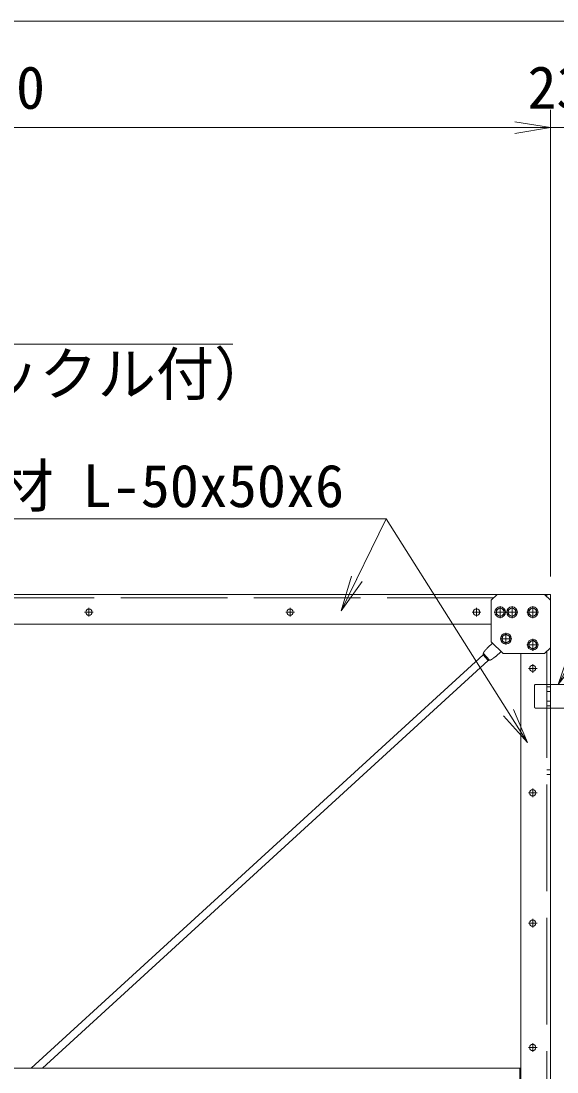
# Model space of a CAD drawing. Units: millimetres, scale not verified. Extents: x -6300 to 6300, y -4455 to 4455.
# Drawn here: x -2956 to -2050, y 818 to 2593 of the extents above; entities that cross this region are included whole.
import ezdxf
from ezdxf.enums import TextEntityAlignment as Align

# ---------------------------------------------------------------- set-up
doc = ezdxf.new("R2010")
doc.units = ezdxf.units.MM
doc.header["$LTSCALE"] = 30
doc.linetypes.add('DASHED', pattern=[7.5, 6, -1.5])
doc.linetypes.add('USER1', pattern=[50.8, 31.75, -6.35, 6.35, -6.35])
for name, color, linetype, lineweight in [('0-0_D-STR1', 1, 'Continuous', 18), ('0-1_D-BMK', 2, 'USER1', 13), ('0-5_D-STR-DIM', 7, 'Continuous', 9), ('0-6_0', 7, 'Continuous', 9), ('0-7_D-STR3', 3, 'Continuous', 13), ('0-9_D-STR-TXT', 7, 'Continuous', 9)]:
    doc.layers.add(name, color=color, linetype=linetype, lineweight=lineweight)
doc.styles.add('ＭＳ ゴシック', font='')
doc.styles.get('ＭＳ ゴシック').set_extended_font_data('MS Gothic')

# ---------------------------------------------------------------- blocks, each defined once
blk = doc.blocks.new('_Open')
at = {"layer": '0-6_0'}
blk.add_line((-30, 5), (0, 0), dxfattribs=at)
blk.add_lwpolyline([(-30, -5), (0, 0), (-30, 0)], dxfattribs=at)
blk = doc.blocks.new('U52')
at = {"layer": '0-1_D-BMK'}
for p, q in [((300, 0), (-300, 0)), ((0, -300), (0, 300))]:
    blk.add_line(p, q, dxfattribs=at)
at = {"layer": '0-7_D-STR3'}
blk.add_lwpolyline([(194.9, 112.5), (0, 225), (-194.9, 112.5), (-194.9, -112.5), (0, -225), (194.9, -112.5)], close=True, dxfattribs=at)
for radius in [270, 194.9]:
    blk.add_circle((0, 0), radius, dxfattribs=at)
blk = doc.blocks.new('U71')
at = {"layer": '0-7_D-STR3'}
blk.add_line((2700, -2400), (2100, -3000), dxfattribs=at)
blk.add_lwpolyline([(2700, -2400), (2700, -300), (2400, 0), (0, 0), (-300, -300), (-300, -2700), (0, -3000), (2100, -3000)], dxfattribs=at)
at = {"layer": '0-5_D-STR-DIM'}
for p in [(600, -900), (1650.1, -900), (2250.1, -900), (1956.2, -2243.8), (600, -2550)]:
    blk.add_blockref('U52', p, dxfattribs=at)

msp = doc.modelspace()

# ---------------------------------------------------------------- linework, layer by layer
at = {"layer": '0-0_D-STR1'}
for p, q in [((-2151.01, 1624.73), (-3871.01, 1624.73)), ((-2071.01, 1624.73), (-2061.01, 1624.73)), ((-2061.01, 1624.73), (-2061.01, 1614.73)), ((-2161.01, 1574.73), (-3861.01, 1574.73)), ((-2061.01, 1534.73), (-2061.01, 766.73)), ((-2111.01, 1524.73), (-2111.01, 766.73)), ((-2111.01, 824.73), (-3911.01, 824.73)), ((-2113.01, 824.73), (-2113.01, 766.73))]:
    msp.add_line(p, q, dxfattribs=at)
at = {"layer": '0-0_D-STR1', "linetype": 'DASHED'}
for p, q in [((-2157.01, 1618.73), (-3865.01, 1618.73)), ((-2067.01, 1624.73), (-2067.01, 1620.73)), ((-2067.01, 1528.73), (-2067.01, 766.73)), ((-2061.01, 1468.73), (-2067.01, 1468.73)), ((-2061.01, 1460.73), (-2067.01, 1460.73)), ((-2061.01, 1444.73), (-2067.01, 1444.73)), ((-2061.01, 1436.73), (-2067.01, 1436.73)), ((-2061.01, 1328.73), (-2067.01, 1328.73)), ((-2061.01, 1320.73), (-2067.01, 1320.73))]:
    msp.add_line(p, q, dxfattribs=at)
at = {"layer": '0-1_D-BMK'}
for p, q in [((-2841.01, 1602.17), (-2841.01, 1587.29)), ((-2501.01, 1602.17), (-2501.01, 1587.29)), ((-2186.01, 1602.17), (-2186.01, 1587.29)), ((-2848.45, 1594.73), (-2833.57, 1594.73)), ((-2508.45, 1594.73), (-2493.57, 1594.73)), ((-2193.45, 1594.73), (-2178.57, 1594.73)), ((-2098.45, 1499.73), (-2083.57, 1499.73)), ((-2091.01, 1507.17), (-2091.01, 1492.29)), ((-2091.01, 1297.17), (-2091.01, 1282.29)), ((-2098.45, 1289.73), (-2083.57, 1289.73)), ((-2098.45, 1069.73), (-2083.57, 1069.73)), ((-2091.01, 1077.17), (-2091.01, 1062.29)), ((-2098.45, 859.73), (-2083.57, 859.73)), ((-2091.01, 867.17), (-2091.01, 852.29))]:
    msp.add_line(p, q, dxfattribs=at)
at = {"layer": '0-5_D-STR-DIM'}
for p, q in [((-3989.51, 2592.76), (-109.51, 2592.76)), ((-2061.01, 1654.73), (-2061.01, 2442.77)), ((-2061.01, 1654.73), (-2061.01, 2442.77)), ((-3901.01, 2412.77), (-2121.01, 2412.77)), ((-2121.01, 2412.77), (-2181.01, 2412.77)), ((-2061.01, 2412.77), (-2038.01, 2412.77)), ((-2338.66, 1752.05), (-2413.58, 1598.98))]:
    msp.add_line(p, q, dxfattribs=at)
at = {"layer": '0-7_D-STR3'}
for p, q in [((-2158.75, 1542.48), (-2167.11, 1534.85)), ((-2144.6, 1528.33), (-2153.61, 1520.09)), ((-2174.98, 1522.7), (-2938.38, 824.73)), ((-2166.41, 1513.33), (-2919.56, 824.73)), ((-2174.98, 1522.7), (-2166.41, 1513.33)), ((-2174.49, 1525.13), (-2163.94, 1513.6)), ((-2061.01, 1472.73), (-2038.01, 1472.73)), ((-2061.01, 1432.73), (-2038.01, 1432.73))]:
    msp.add_line(p, q, dxfattribs=at)
at = {"layer": '0-7_D-STR3', "linetype": 'DASHED'}
for p, q in [((-2086.01, 1472.73), (-2061.01, 1472.73)), ((-2088.01, 1434.73), (-2088.01, 1470.73)), ((-2061.01, 1432.73), (-2086.01, 1432.73))]:
    msp.add_line(p, q, dxfattribs=at)
at = {"layer": '0-7_D-STR3'}
for points in [[(-2174.98, 1522.7), (-2174.93, 1522.95), (-2174.89, 1523.19), (-2174.85, 1523.43), (-2174.8, 1523.68), (-2174.76, 1523.92), (-2174.71, 1524.16), (-2174.66, 1524.4), (-2174.61, 1524.64), (-2174.55, 1524.88), (-2174.49, 1525.12), (-2174.42, 1525.36), (-2174.35, 1525.59), (-2174.27, 1525.82), (-2174.18, 1526.05), (-2174.09, 1526.27), (-2173.99, 1526.49), (-2173.88, 1526.71), (-2173.77, 1526.93), (-2173.66, 1527.14), (-2173.53, 1527.35), (-2173.4, 1527.56), (-2173.27, 1527.77), (-2173.14, 1527.98), (-2173, 1528.18), (-2172.85, 1528.38), (-2172.7, 1528.58), (-2172.55, 1528.78), (-2172.4, 1528.98), (-2172.24, 1529.17), (-2172.09, 1529.37), (-2171.93, 1529.56), (-2171.76, 1529.75), (-2171.6, 1529.94), (-2171.44, 1530.13), (-2171.27, 1530.32), (-2171.11, 1530.51), (-2170.94, 1530.7), (-2170.78, 1530.88), (-2170.62, 1531.07)], [(-2170.62, 1531.07), (-2170.45, 1531.26), (-2170.29, 1531.44), (-2170.12, 1531.63), (-2169.96, 1531.81), (-2169.79, 1531.99), (-2169.63, 1532.18), (-2169.46, 1532.36), (-2169.3, 1532.54), (-2169.13, 1532.72), (-2168.97, 1532.9), (-2168.8, 1533.08), (-2168.63, 1533.26), (-2168.47, 1533.44), (-2168.3, 1533.62), (-2168.13, 1533.8), (-2167.96, 1533.97), (-2167.79, 1534.15), (-2167.62, 1534.32), (-2167.45, 1534.5), (-2167.28, 1534.67), (-2167.11, 1534.85)], [(-2166.41, 1513.33), (-2166.16, 1513.35), (-2165.92, 1513.38), (-2165.67, 1513.4), (-2165.42, 1513.42), (-2165.18, 1513.44), (-2164.93, 1513.47), (-2164.69, 1513.49), (-2164.44, 1513.53), (-2164.2, 1513.56), (-2163.96, 1513.6), (-2163.72, 1513.65), (-2163.48, 1513.7), (-2163.24, 1513.76), (-2163.01, 1513.82), (-2162.78, 1513.9), (-2162.55, 1513.98), (-2162.32, 1514.06), (-2162.09, 1514.15), (-2161.87, 1514.25), (-2161.65, 1514.36), (-2161.43, 1514.46), (-2161.21, 1514.58), (-2160.99, 1514.69), (-2160.78, 1514.82), (-2160.56, 1514.94), (-2160.35, 1515.07), (-2160.14, 1515.2), (-2159.93, 1515.34), (-2159.72, 1515.48), (-2159.51, 1515.62), (-2159.31, 1515.76), (-2159.1, 1515.9), (-2158.9, 1516.05), (-2158.69, 1516.19), (-2158.49, 1516.34), (-2158.29, 1516.49), (-2158.09, 1516.63), (-2157.89, 1516.78), (-2157.69, 1516.93)], [(-2157.69, 1516.93), (-2157.49, 1517.08), (-2157.29, 1517.22), (-2157.09, 1517.37), (-2156.89, 1517.52), (-2156.69, 1517.67), (-2156.49, 1517.81), (-2156.3, 1517.96), (-2156.1, 1518.11), (-2155.91, 1518.26), (-2155.71, 1518.41), (-2155.52, 1518.56), (-2155.33, 1518.71), (-2155.13, 1518.86), (-2154.94, 1519.01), (-2154.75, 1519.16), (-2154.56, 1519.31), (-2154.37, 1519.47), (-2154.18, 1519.62), (-2153.99, 1519.77), (-2153.8, 1519.93), (-2153.61, 1520.09)]]:
    msp.add_lwpolyline(points, dxfattribs=at)
for centre in [(-2841.01, 1594.73), (-2501.01, 1594.73), (-2186.01, 1594.73), (-2091.01, 1499.73), (-2091.01, 1289.73), (-2091.01, 1069.73), (-2091.01, 859.73)]:
    msp.add_circle(centre, 5.25, dxfattribs=at)
at = {"layer": '0-7_D-STR3', "linetype": 'DASHED'}
for centre, start, end in [((-2086.01, 1470.73), 90, 180), ((-2086.01, 1434.73), 180, 270)]:
    msp.add_arc(centre, 2, start, end, dxfattribs=at)
at = {"layer": '0-9_D-STR-TXT'}
for points in [[(-2597.59, 2046.98), (-3620.71, 2046.98), (-3742.95, 1890.17)], [(-3115.92, 1752.05), (-2338.66, 1752.05), (-2101.14, 1376.25)]]:
    msp.add_lwpolyline(points, dxfattribs=at)

# ---------------------------------------------------------------- block references
at = {"layer": '0-5_D-STR-DIM'}
for name, p, xscale, yscale in [('_Open', (-2061.01, 2412.77), 2, 2), ('_Open', (-2061.01, 2412.77), 2, 2), ('U71', (-2071.01, 1624.73), -0.03333333, 0.03333333)]:
    msp.add_blockref(name, p, dxfattribs=dict(at, xscale=xscale, yscale=yscale))
at = {"layer": '0-5_D-STR-DIM', "xscale": 2, "yscale": 2, "rotation": 243.92233}
msp.add_blockref('_Open', (-2414.45, 1597.18), dxfattribs=at)
at = {"layer": '0-9_D-STR-TXT', "xscale": 2, "yscale": 2}
for p, rotation in [((-2048.01, 1472.73), 241.64603), ((-2100.07, 1374.56), 302.29447)]:
    msp.add_blockref('_Open', p, dxfattribs=dict(at, rotation=rotation))

# ---------------------------------------------------------------- texts
at = {"layer": '0-5_D-STR-DIM', "style": 'ＭＳ ゴシック'}
for s, p in [('1900', (-3111.36, 2422.89)), ('23', (-2099.96, 2422.89))]:
    msp.add_text(s, height=72.14, dxfattribs=at).set_placement(p, align=Align.BOTTOM_LEFT)
at = {"layer": '0-9_D-STR-TXT', "style": 'ＭＳ ゴシック'}
for s, p in [('（M18ターンバックル付）', (-3662.16, 1939.25)), ('枠材 L-50x50x6', (-3097.37, 1750.4))]:
    msp.add_text(s, height=72.14, dxfattribs=at).set_placement(p, align=Align.BOTTOM_LEFT)

doc.saveas('drawing.dxf')
